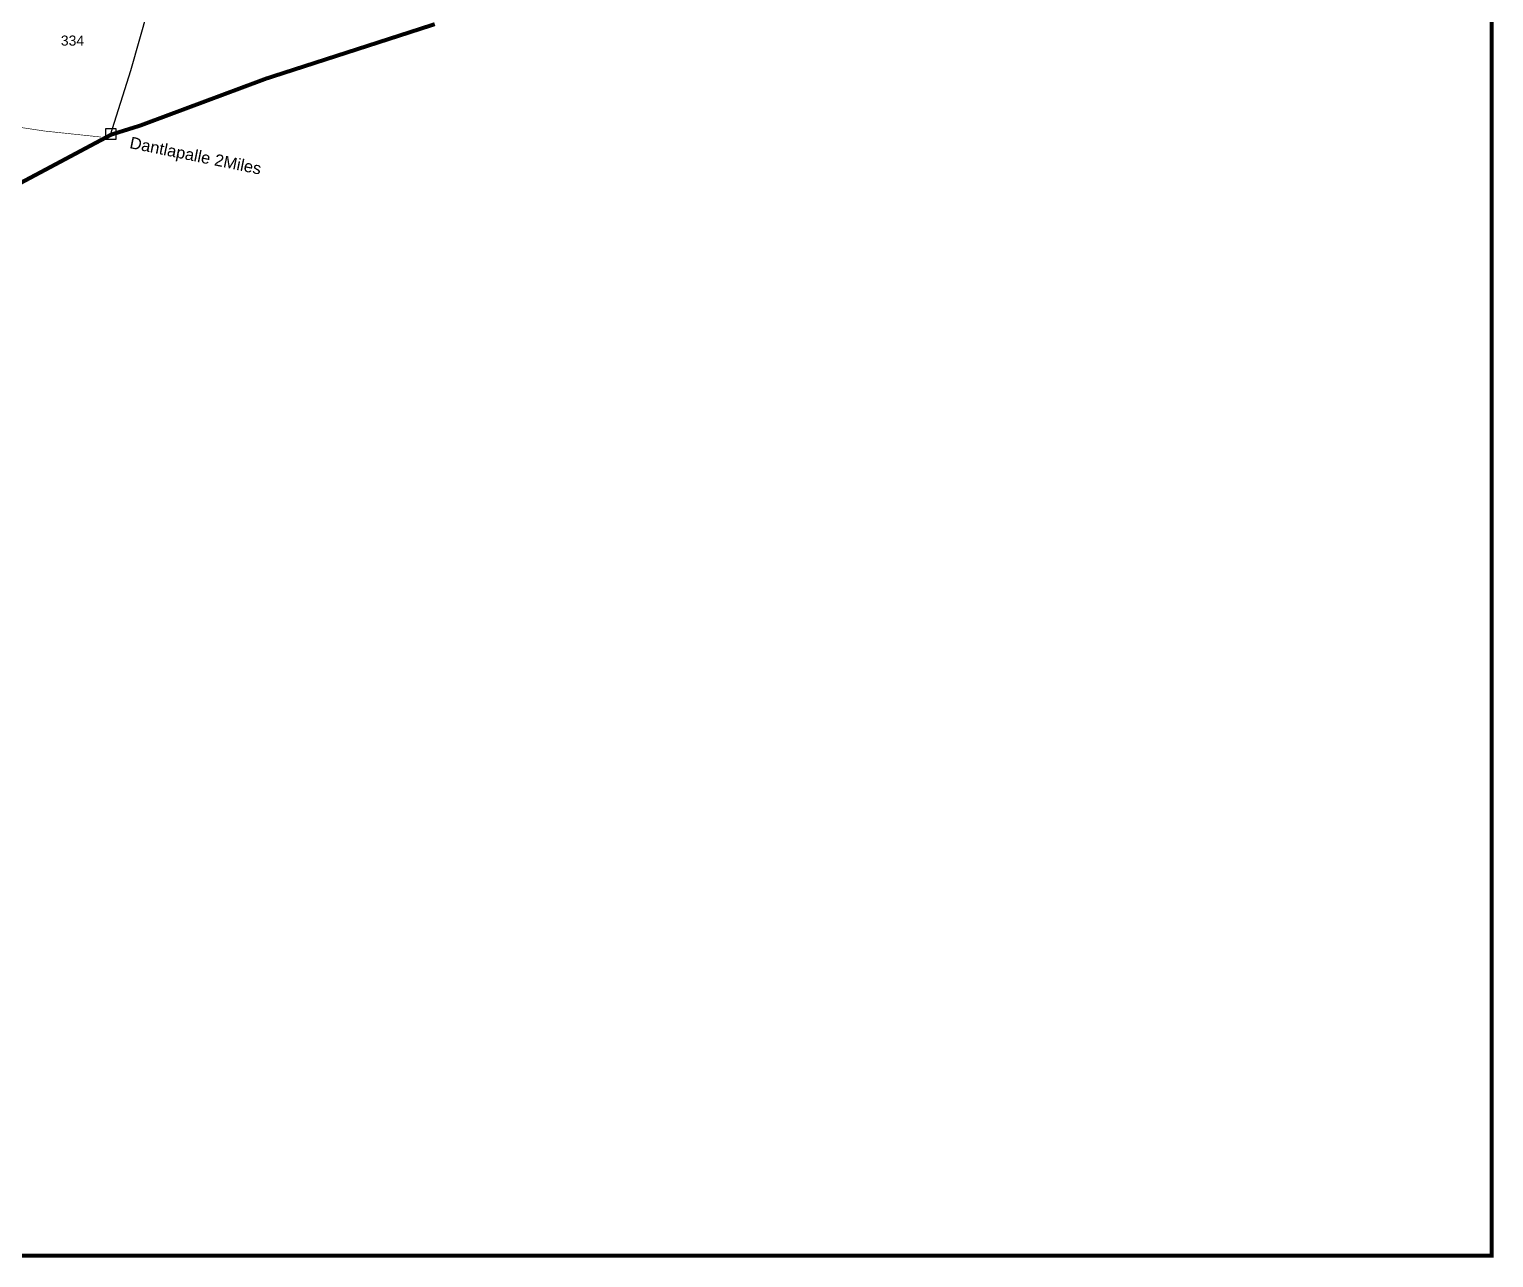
# Model space of a CAD drawing. Header units: feet. Extents: x 784194 to 795064, y 1574127 to 1583236.
# Drawn here: x 791333 to 794987, y 1574127 to 1577191 of the extents above; entities that cross this region are included whole.
import ezdxf
from ezdxf.enums import TextEntityAlignment as Align

# ---------------------------------------------------------------- set-up
doc = ezdxf.new("R2010")
doc.units = ezdxf.units.FT
doc.header["$LTSCALE"] = 15
doc.header["$MEASUREMENT"] = 0
doc.linetypes.add('HIDDEN2', pattern=[0.1875, 0.125, -0.0625])
for name, color, linetype in [('PLOT', 7, 'Continuous'), ('PLOT NO', 7, 'Continuous'), ('ROADS', 6, 'Continuous'), ('text2', 7, 'Continuous'), ('VILLAGE STONES', 240, 'Continuous')]:
    doc.layers.add(name, color=color, linetype=linetype)
doc.layers.add('VILLAGE BOUNDRY', color=5, linetype='HIDDEN2', lineweight=100)
doc.styles.get("Standard").update_dxf_attribs({"font": 'arial.ttf'})

msp = doc.modelspace()

# ---------------------------------------------------------------- linework, layer by layer
at = {"layer": 'PLOT', "lineweight": -2}
msp.add_lwpolyline([(791672.1, 1577393), (791585.3, 1577087.7), (791535.2, 1576927.6)], dxfattribs=at)
at = {"layer": 'ROADS', "linetype": 'HIDDEN2', "lineweight": -2, "ltscale": 10, "const_width": 1.5}
msp.add_lwpolyline([(791251.9, 1576955.5), (791371.1, 1576937.6), (791512.4, 1576922.6)], dxfattribs=at)
at = {"layer": 'text2', "color": 5, "linetype": 'ByBlock', "lineweight": -2, "const_width": 10}
msp.add_lwpolyline([(784198.7, 1582828.1), (794982.3, 1582828.1), (794982.3, 1574132), (784198.7, 1574132)], close=True, dxfattribs=at)
at = {"layer": 'VILLAGE BOUNDRY', "lineweight": -2, "ltscale": 10, "const_width": 10}
msp.add_lwpolyline([(792345, 1577204.2), (791924.2, 1577068.4), (791608.9, 1576950.9), (791537.9, 1576928.8), (791145.2, 1576719.5)], dxfattribs=at)
msp.add_lwpolyline([(792345, 1577204.2), (791924.2, 1577068.4), (791608.9, 1576950.9), (791537.9, 1576928.8), (791145.2, 1576719.5)], dxfattribs=at)
at = {"layer": 'VILLAGE STONES', "lineweight": -2}
msp.add_lwpolyline([(791523.8, 1576944.1), (791548.8, 1576944.1), (791548.8, 1576916.8), (791523.8, 1576916.8)], close=True, dxfattribs=at)

# ---------------------------------------------------------------- texts
at = {"layer": 'PLOT NO', "lineweight": -2}
msp.add_text('334', height=25, dxfattribs=at).set_placement((791441, 1577163.3), align=Align.MIDDLE_CENTER)
at = {"layer": 'PLOT NO', "linetype": 'ByBlock', "lineweight": -2}
msp.add_text('Dantlapalle 2Miles', height=29.231, rotation=348.5139, dxfattribs=at).set_placement((791581.8, 1576895.2))

doc.saveas('drawing.dxf')
